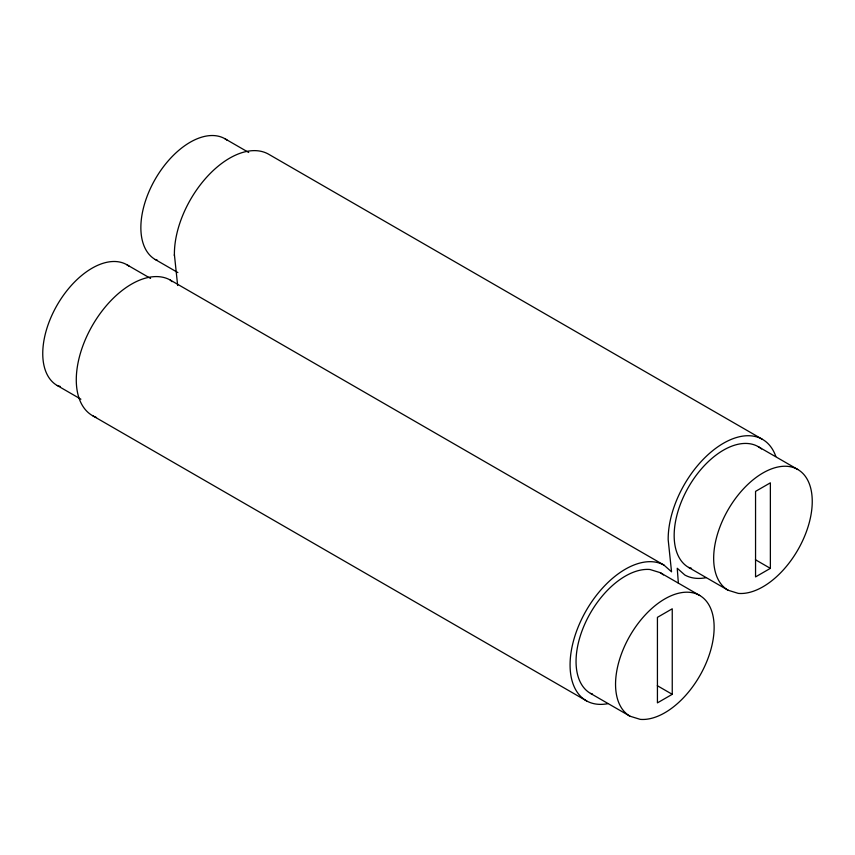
<?xml version="1.0" encoding="UTF-8"?>
<svg xmlns="http://www.w3.org/2000/svg" width="855" height="855" viewBox="0 0 855 855"><rect width="100%" height="100%" fill="white"/><g stroke="black" fill="none" stroke-linecap="round" stroke-linejoin="round"><path stroke-width="1.28" d="M174.324 255.442L174.399 254.662A78.168 45.133 -60 0 1 207.893 175.884A78.168 45.133 -60 0 1 268.267 154.018L762.051 439.096M770.366 568.361L755.553 576.911L755.553 491.379L770.366 482.829L770.366 568.361L755.435 559.736M672.244 694.313L657.431 702.874L657.431 617.342L672.244 608.792L672.244 694.313L657.324 685.699M227.216 140.231A69.715 40.249 -60 0 0 156.454 177.092A69.715 40.249 -60 0 0 155.3 259.546L157.288 260.155M761.548 448.95A69.715 40.249 -60 0 0 690.348 484.005A69.715 40.249 -60 0 0 688.596 567.431L691.567 568.351M728.097 590.239L738.314 593.391A69.715 40.249 -60 0 0 812.058 506.481A69.715 40.249 -60 0 0 746.094 486.121A69.715 40.249 -60 0 0 728.097 590.239L688.596 567.431M129.094 266.194A69.715 40.249 -60 0 0 58.343 303.044A69.715 40.249 -60 0 0 57.189 385.498L60.16 386.417M699.7 595.454L660.188 572.647L649.982 569.505A69.715 40.249 -60 0 0 586.231 620.954A69.715 40.249 -60 0 0 590.484 693.394L629.985 716.201L640.192 719.354A69.715 40.249 -60 0 0 713.946 632.444A69.715 40.249 -60 0 0 647.983 612.073A69.715 40.249 -60 0 0 629.985 716.201M590.484 693.394L592.462 694.004M225.015 138.799L248.72 152.479M758.31 446.695L797.811 469.502M155.3 259.546L177.872 272.574M96.529 417.529A78.168 45.133 -60 0 1 90.352 329.175A78.168 45.133 -60 0 1 170.145 279.97L663.94 565.059L671.538 571.824L668.183 539.751A78.168 45.133 -60 0 1 714.149 449.527A78.168 45.133 -60 0 1 775.806 456.388M126.903 264.761L150.598 278.441M57.189 385.498L80.894 399.189M92.949 415.904L586.733 700.982M170.145 279.97L172.047 281.669M174.399 254.662L177.658 285.506M678.357 583.121L677.245 568.265L684.855 575.03A78.168 45.133 -60 0 0 706.027 577.691M660.188 572.647A69.715 40.249 -60 0 1 663.437 574.913M607.916 703.654A78.168 45.133 -60 0 1 578.13 627.089A78.168 45.133 -60 0 1 663.94 565.059"/></g></svg>
